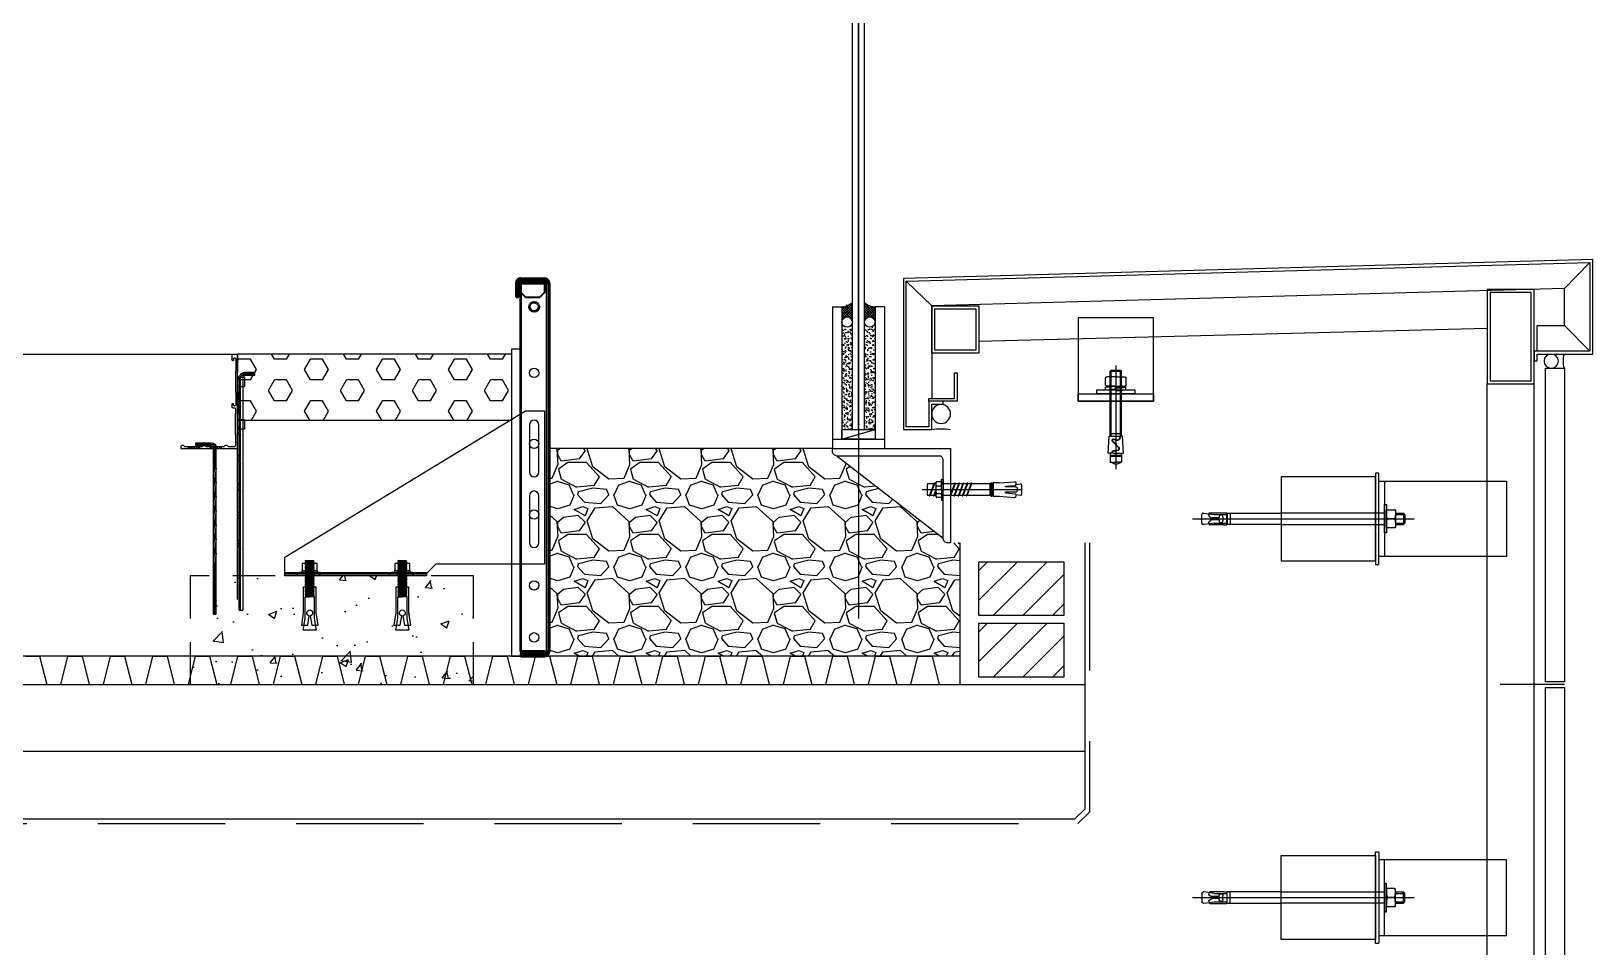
# Model space of a CAD drawing. Header units: millimetres. Extents: x 17311 to 801382, y -242618 to -104888.
# Drawn here: x 161872 to 163525, y -218436 to -217467 of the extents above; entities that cross this region are included whole.
import ezdxf

# ---------------------------------------------------------------- set-up
doc = ezdxf.new("R2010")
doc.units = ezdxf.units.MM
doc.header["$LTSCALE"] = 250
doc.linetypes.add('gcen', pattern=[57.2, 55, -1, 0.2, -1])
doc.linetypes.add('HID', pattern=[2.8, 1.8, -1])
for name, color, linetype in [('-MY-DIM', 1, 'Continuous'), ('-MY-hatch', 8, 'Continuous'), ('-MY-계획선', 3, 'Continuous'), ('0-Sheet', 7, 'Continuous'), ('A-CEN', 1, 'gcen'), ('A-DIM', 7, 'Continuous'), ('A-ELE-4', 4, 'Continuous'), ('A-ELE-7', 7, 'Continuous'), ('A-ETC-8', 8, 'Continuous'), ('A-FIN', 6, 'Continuous'), ('A-FIN-8', 8, 'Continuous'), ('A-FIN-9', 7, 'Continuous'), ('A-HAT', 252, 'Continuous'), ('A-HAT-9', 9, 'Continuous'), ('A-HAT-WIREMESH', 9, 'g_mesh'), ('A-WALL', 3, 'Continuous'), ('A-WP', 1, 'HID'), ('L-DET_ANCHOR', 8, 'Continuous'), ('S-STEEL', 3, 'Continuous'), ('S-WALL', 7, 'Continuous'), ('배수판', 251, 'Continuous'), ('조경', 7, 'Continuous')]:
    doc.layers.add(name, color=color, linetype=linetype)
for name, color, linetype, lineweight in [('A-ELE-9', 9, 'Continuous', 5), ('외형선(ISO)', 7, 'Continuous', 50), ('은선 (ISO)', 7, 'Continuous', 35)]:
    doc.layers.add(name, color=color, linetype=linetype, lineweight=lineweight)
doc.layers.add('NOPLOT', color=191, linetype='Continuous', plot=False)
doc.styles.add('Gdim', font='')
doc.styles.get('Gdim').set_extended_font_data('Dotum')
doc.linetypes.add('g_mesh', pattern='A,10,-0.8,["X",Gdim,S=0.6,R=0,X=-0.15,Y=-0.3],-0.8', length=11.6)
pattern_1 = [(37.5, (161498.356, -227865.6067), (-0.1600031, 4.8941324), [0, -3.8608, 0, -4.318, 0, -4.1275]), (7.5, (161498.356, -227865.607), (4.495233, 7.168251), [0, -2.0828, 0, -3.4798, 0, -1.3335]), (327.5, (161495.232, -227865.6067), (7.9099237, 0.0143718), [0, -1.27, 0, -4.572, 0, -5.969]), (317.5, (161495.232, -227865.607), (7.6355645, 2.2292932), [0, -0.635, 0, -2.9972, 0, -3.429])]
pattern_2 = [(135, (2383.9532, 1020.0959), (1.122532, 1.122532), [])]

# ---------------------------------------------------------------- blocks, each defined once
blk = doc.blocks.new('너트 M12')
for p, q in [((-9, 0), (9, 0)), ((-9.5, -9), (-9.5, -0.5)), ((9, -9.5), (-9, -9.5)), ((0, -8.3), (0, -1.2)), ((9.5, -0.5), (9.5, -9))]:
    blk.add_line(p, q)
for centre, start, end in [((-9, -0.5), 90, 180), ((-9, -9), 180, 270), ((9, -0.5), 0, 90), ((9, -9), 270, 0)]:
    blk.add_arc(centre, 0.5, start, end)
at = {"extrusion": (0, 0, -1)}
for centre, major_axis, ratio, start_param, end_param in [((-4.8, -0.9), (-4.75, 0.31), 0.185359, -0.024388, 3.141593), ((4.8, -0.9), (4.75, 0.31), 0.185108, 3.141593, 6.30754), ((-4.8, -8.6), (4.75, 0.31), 0.187111, 0, 3.166211), ((4.8, -8.6), (-4.75, 0.31), 0.185991, 3.117121, 6.283185)]:
    blk.add_ellipse(centre, major_axis=major_axis, ratio=ratio, start_param=start_param, end_param=end_param, dxfattribs=at)
blk = doc.blocks.new('A$C72d8c3b6')
at = {"layer": 'A-ETC-8'}
for p, q in [((94, 0), (-141, 0)), ((-131, 4.5), (-129.5, 6)), ((-121, 4.5), (-131, 4.5)), ((-131, -4.5), (-131, 4.5)), ((-121, 6), (-129.5, 6)), ((-129.5, -6), (-129.5, 6)), ((0, 6), (-109.5, 6)), ((0, 6), (54, 6)), ((54, -6), (54, 6)), ((54, 6), (57, 6)), ((57, -6), (57, 6)), ((71, 4.5), (57, 4.5)), ((57.6, 6.2), (57.6, -6.2)), ((60.6, 6.2), (57.6, 6.2)), ((60.6, 6.2), (75.6, 6.2)), ((61.6, -2), (61.6, 2)), ((65.6, 1.5), (65.6, 2)), ((66.1, 1), (72.7, 1)), ((71, 4.5), (82, 6)), ((76.1, 2.7), (74.3, 1.5)), ((76.6, 5.2), (76.6, 3.5)), ((82, 6), (82.5, 6)), ((84, 4.5), (84, -4.5)), ((-120.8, -4.5), (-131, -4.5)), ((-131, -4.5), (-129.5, -6)), ((-121, -6), (-129.5, -6)), ((-109.5, -6), (0, -6)), ((54, -6), (0, -6)), ((57, -6), (54, -6)), ((71, -4.5), (57, -4.5)), ((60.6, -6.2), (57.6, -6.2)), ((75.6, -6.2), (60.6, -6.2)), ((65.6, -2), (65.6, -1.5)), ((66.1, -1), (72.7, -1)), ((82, -6), (71, -4.5)), ((76.1, -2.7), (74.3, -1.5)), ((76.6, -3.5), (76.6, -5.2)), ((82.5, -6), (82, -6))]:
    blk.add_line(p, q, dxfattribs=at)
for points in [[(-238.5, 40), (-103.5, 40), (-103.5, -40), (-238.5, -40)], [(-103.5, -40), (-109.5, -40), (-109.5, 40), (-103.5, 40)], [(-100, 44.5), (-100, -44.5), (0, -44.5), (0, 44.5)], [(-109.5, 15), (-109.5, -15), (-111.5, -15), (-111.5, 15)]]:
    blk.add_lwpolyline(points, close=True, dxfattribs=at)
blk.add_lwpolyline([(-103.5, 47.5), (-103.5, -47.5, 0.414214), (-102.5, -48.5), (-100, -48.5), (-100, 48.5), (-102.5, 48.5, 0.414214)], format="xyb", close=True, dxfattribs=at)
for centre, radius, start, end in [((63.6, 2), 2, 90, 180), ((63.6, 2), 2, 0, 90), ((66.1, 1.5), 0.5, 180, 270), ((72.7, 4), 3, 270, 303.6901), ((75.6, 5.2), 1, 0, 90), ((75.6, 3.5), 1, 303.6901, 0), ((82.5, 4.5), 1.5, 0, 90), ((63.6, -2), 2, 180, 270), ((63.6, -2), 2, 270, 0), ((66.1, -1.5), 0.5, 90, 180), ((72.7, -4), 3, 56.3099, 90), ((75.6, -5.2), 1, 270, 0), ((75.6, -3.5), 1, 0, 56.3099), ((82.5, -4.5), 1.5, 270, 0)]:
    blk.add_arc(centre, radius, start, end, dxfattribs=at)
at = {"layer": 'A-ETC-8', "rotation": 270}
blk.add_blockref('너트 M12', (-111.5, 0), dxfattribs=at)
blk = doc.blocks.new('앙카')
at = {"layer": 'A-ETC-8'}
for p, q in [((-22, 0), (83.6, 0)), ((-7.7, 6), (-16.7, 6)), ((-16.7, 6), (-16.7, -6)), ((-9.3, 6.6), (-14.5, -6.6)), ((-8.7, 6.6), (-13.9, -6.6)), ((-8.7, 6.6), (-9.3, 6.6)), ((-7.7, 6.3), (-7.7, -6.3)), ((-6.9, 8.4), (-6.4, 8.4)), ((-6.9, 4.1), (-6.4, 4.1)), ((-6.4, 8.4), (-1.7, 8.4)), ((-6.4, 4.1), (-1.7, 4.1)), ((-1.7, 11.1), (0, 11.1)), ((-1.7, 0), (-1.7, 11.1)), ((-1.7, 7.7), (0, 6.1)), ((-1.7, 7.1), (0, 5.4)), ((-1.7, 0), (-1.7, -11.1)), ((0, 11.1), (0, 0)), ((49.4, 6), (0, 6)), ((0, -11.1), (0, 0)), ((12.5, 6.6), (7.2, -6.6)), ((13.1, 6.6), (7.9, -6.6)), ((16.8, 6.6), (11.6, -6.6)), ((17.5, 6.6), (12.2, -6.6)), ((13.1, 6.6), (12.5, 6.6)), ((21.2, 6.6), (16, -6.6)), ((21.8, 6.6), (16.6, -6.6)), ((17.5, 6.6), (16.8, 6.6)), ((25.5, 6.6), (20.3, -6.6)), ((26.2, 6.6), (21, -6.6)), ((21.8, 6.6), (21.2, 6.6)), ((29.9, 6.6), (24.7, -6.6)), ((30.5, 6.6), (25.3, -6.6)), ((26.2, 6.6), (25.5, 6.6)), ((30.5, 6.6), (29.9, 6.6)), ((49.4, 6), (49.4, -6)), ((51, 7), (51, -7)), ((51, 7), (52, 7)), ((52, 7), (52, -7)), ((53.2, 6), (52, 6)), ((53.2, 7), (53.2, -7)), ((59.5, 7), (53.2, 7)), ((59.5, 7), (75.8, 8.3)), ((66.3, 3.6), (76.6, 4.4)), ((66.3, 2.7), (66.3, 3.6)), ((76.6, 2.7), (66.3, 2.7)), ((77.5, 5.5), (82.2, 5.9)), ((83.3, -5), (83.3, 5)), ((-16.7, -6), (-7.7, -6)), ((-14.5, -6.6), (-13.9, -6.6)), ((-7.7, -0.3), (-10.2, -6.6)), ((-10.2, -6.6), (-9.5, -6.6)), ((-7.7, -2), (-9.5, -6.6)), ((-6.9, -4.3), (-6.4, -4.3)), ((-6.9, -8.4), (-6.4, -8.4)), ((-6.4, -4.3), (-1.7, -4.3)), ((-1.7, -8.4), (-6.4, -8.4)), ((-1.7, -5.2), (0, -6.9)), ((-1.7, -5.9), (0, -7.6)), ((-1.7, -11.1), (0, -11.1)), ((0, -6), (49.4, -6)), ((7.2, -6.6), (7.9, -6.6)), ((11.6, -6.6), (12.2, -6.6)), ((16, -6.6), (16.6, -6.6)), ((20.3, -6.6), (21, -6.6)), ((24.7, -6.6), (25.3, -6.6)), ((51, -7), (52, -7)), ((52, -6), (53.2, -6)), ((53.2, -7), (59.5, -7)), ((59.5, -7), (75.8, -8.3)), ((66.3, -3.6), (66.3, -2.4)), ((66.3, -2.4), (76.6, -2.4)), ((66.3, -3.6), (76.6, -4.4)), ((77.4, -5.3), (82.1, -6)), ((83.3, -6.3), (83.3, -6.3))]:
    blk.add_line(p, q, dxfattribs=at)
for centre, radius, start, end in [((-4.6, 6.3), 3.14, 136.8476, 223.1524), ((3.1, -0.1), 10.9, 156.8014, 202.5035), ((47.4, 11), 5.35, 291.432, 311.9199), ((75.6, 6.2), 2.07, 299.9804, 85.0772), ((76.6, 0.1), 2.57, 270, 90), ((82.3, 5), 1, 0, 99.4623), ((-4.9, -6.4), 2.86, 133.9949, 225), ((47.4, -11), 5.35, 48.0801, 68.568), ((75.6, -6.2), 2.07, 274.9228, 60.0196), ((82.3, -5), 1, 255.9638, 0)]:
    blk.add_arc(centre, radius, start, end, dxfattribs=at)
blk = doc.blocks.new('A$Cae507117')
at = {"layer": 'A-ETC-8'}
for points in [[(-50, 0), (-50, -50), (0, -50), (0, 0)], [(-46.8, -3.2), (-46.8, -46.8), (-3.2, -46.8), (-3.2, -3.2)]]:
    blk.add_lwpolyline(points, close=True, dxfattribs=at)
blk = doc.blocks.new('M12-STUD ANCHOR')
at = {"layer": 'A-ETC-8'}
for p, q in [((28.7, 54.2), (28.7, -55.8)), ((17.8, 33.7), (17.8, 40.7)), ((28.7, 42.2), (19.2, 42.2)), ((22.7, 48), (23.9, 49.2)), ((34.7, 48), (22.7, 48)), ((22.7, -20.8), (22.7, 48)), ((23.3, 33.7), (23.3, 40.7)), ((33.5, 49.2), (23.9, 49.2)), ((23.9, -20.8), (23.9, 49.2)), ((28.7, 42.2), (38.2, 42.2)), ((33.5, 49.2), (34.7, 48)), ((33.5, -20.8), (33.5, 49.2)), ((34.2, 33.7), (34.2, 40.7)), ((34.7, -20.8), (34.7, 48)), ((39.7, 33.7), (39.7, 40.7)), ((28.2, 30.2), (18, 31.2)), ((18, 28.2), (18, 31.2)), ((18, 31.2), (29.2, 31.2)), ((28.2, 27.2), (18, 28.2)), ((28.7, 32.2), (19.2, 32.2)), ((28.2, 27.2), (28.2, 30.2)), ((39.5, 28.2), (28.2, 28.2)), ((28.7, 32.2), (38.2, 32.2)), ((29.2, 29.2), (29.2, 32.2)), ((39.5, 31.2), (29.2, 32.2)), ((39.5, 28.2), (29.2, 29.2)), ((39.5, 28.2), (39.5, 31.2)), ((20.5, -38.8), (21.7, -20.8)), ((21.7, -20.8), (24.3, -20.8)), ((22.7, -18.4), (34.7, -18.4)), ((28.7, -20.8), (24.8, -20.8)), ((25.8, -32.3), (32, -26.1)), ((26.2, -32.6), (32.3, -26.5)), ((35.7, -20.8), (28.7, -20.8)), ((36.9, -38.8), (35.7, -20.8)), ((28.7, -38.8), (20.5, -38.8)), ((22.7, -38.8), (22.7, -48.4)), ((22.7, -41.2), (34.7, -41.2)), ((22.7, -42.4), (34.7, -42.4)), ((22.7, -48.4), (28.7, -48.4)), ((28.7, -50.8), (22.7, -48.4)), ((31.1, -35.9), (27.5, -35.9)), ((31.1, -36.4), (27.5, -36.4)), ((31.1, -38.8), (28.7, -38.8)), ((28.7, -50.8), (34.7, -48.4)), ((34.7, -48.4), (28.7, -48.4)), ((32.3, -38.8), (36.9, -38.8)), ((34.7, -38.8), (34.7, -48.4))]:
    blk.add_line(p, q, dxfattribs=at)
for centre, radius, start, end in [((19.2, 40.7), 1.47, 90, 180), ((19.2, 33.7), 1.47, 180, 270), ((21.8, 40.7), 1.47, 360, 90), ((21.8, 33.7), 1.47, 270, 360), ((24.7, 40.7), 1.47, 90, 180), ((24.7, 33.7), 1.47, 180, 270), ((32.8, 40.7), 1.47, 360, 90), ((32.8, 33.7), 1.47, 270, 360), ((35.7, 40.7), 1.47, 90, 180), ((35.7, 33.7), 1.47, 180, 270), ((38.2, 40.7), 1.47, 360, 90), ((38.2, 33.7), 1.47, 270, 360), ((27.7, -21.9), 3.6, 161.9622, 315), ((27.7, -21.9), 3.12, 159.0667, 315), ((27.5, -34), 2.4, 135, 270), ((27.5, -34), 1.92, 135, 270), ((31.1, -25.3), 1.68, 315, 135), ((31.1, -25.3), 1.2, 315, 135), ((31.1, -37.6), 1.68, 314.4153, 90), ((31.1, -37.6), 1.2, 270, 90)]:
    blk.add_arc(centre, radius, start, end, dxfattribs=at)
blk = doc.blocks.new('A$C7453124a')
at = {"layer": 'A-ETC-8'}
for points in [[(-40, 88.4), (40, 88.4), (40, 0), (-40, 0)], [(-40, 8), (-40, 0), (40, 0), (40, 8)], [(-20, 8), (20, 8), (20, 12), (-20, 12)]]:
    blk.add_lwpolyline(points, close=True, dxfattribs=at)
blk.add_blockref('M12-STUD ANCHOR', (-28.7, -16.2), dxfattribs=at)
blk = doc.blocks.new('A$C74a2a393')
at = {"layer": 'A-ETC-8', "elevation": 0}
for points in [[(-50, -100), (-50, 0), (0, 0), (0, -100)], [(-46.8, -96.8), (-46.8, -3.2), (-3.2, -3.2), (-3.2, -96.8)]]:
    blk.add_lwpolyline(points, close=True, dxfattribs=at)
blk = doc.blocks.new('A$C864016ca')
at = {"layer": '0-Sheet'}
for p, q in [((-268, 50), (-268, 42.8)), ((-268, 42.8), (-271, 42.8))]:
    blk.add_line(p, q, dxfattribs=at)
at = {"layer": 'A-ETC-8'}
for p, q in [((-300, 119.2), (-327, 146.9)), ((-300, 119.2), (370, 100.9)), ((370, 100.9), (397, 127)), ((370, 100.9), (370, 3)), ((-300, 80), (-327, 53)), ((-218, 77), (320, 63.1))]:
    blk.add_line(p, q, dxfattribs=at)
blk.add_lwpolyline([(-271, 53), (-271, 80), (-300, 80), (-300, 119.2)], dxfattribs=at)
blk.add_lwpolyline([(343, 0), (373, 0), (373, 3), (346, 3), (346, 30), (343, 30)], close=True, dxfattribs=at)
blk.add_arc((360, -93.7), 64.5, 81.0843, 98.9157, dxfattribs=at)
blk.add_ellipse((360, -13.5), major_axis=(0, 10), ratio=0.999542, dxfattribs=at)
at = {"layer": 'A-FIN-9'}
blk.add_lwpolyline([(-271, 42.8), (-271, 50), (-330, 50), (-330, 150), (400, 130), (400, -30), (370, -30), (370, -3), (358, -3), (358, 0), (373, 0), (373, -27), (397, -27), (397, 127.1), (-327, 146.9), (-327, 53), (-268, 53), (-268, 42.8)], close=True, dxfattribs=at)
at = {"layer": 'A-ETC-8'}
for name, p in [('A$C74a2a393', (-218, 118.3, 0)), ('A$Cae507117', (370, 100.9)), ('A$C7453124a', (175, 0))]:
    blk.add_blockref(name, p, dxfattribs=at)
blk = doc.blocks.new('A$C632c858f')
at = {"layer": 'A-ETC-8'}
blk.add_arc((-2.8, 0), 24, 341.8248, 18.1752, dxfattribs=at)
blk.add_ellipse((34, 0), major_axis=(7.59, 0), ratio=0.987937, dxfattribs=at)
blk = doc.blocks.new('A$C0B0E0EE8')
at = {"color": 5}
for p, q in [((0, 0), (0, -3)), ((12.5, -1.5), (0, -1.5)), ((0, -1.5), (12.2, -1.5)), ((15, -251.5), (15, -5.5)), ((16.5, -26.5), (16.5, -5.5)), ((16.5, -56.4), (16.5, -36.6)), ((16.5, -86.4), (16.5, -66.6)), ((16.5, -116.4), (16.5, -96.6)), ((16.5, -146.4), (16.5, -126.6)), ((16.5, -176.4), (16.5, -156.6)), ((16.5, -251.5), (16.5, -186.6))]:
    blk.add_line(p, q, dxfattribs=at)
for points in [[(0, 0), (11, 0)], [(0, -3), (12.5, -3)], [(12.3, -5.5), (12.3, -251.5)], [(16.4, -31.5), (15, -26.7)], [(16.4, -31.5), (15, -36.3)], [(18, -31.5), (16.5, -26.4)], [(18, -31.5), (16.5, -36.6)], [(16.4, -61.5), (15, -56.7)], [(16.4, -61.5), (15, -66.3)], [(18, -61.5), (16.5, -56.4)], [(18, -61.5), (16.5, -66.6)], [(16.4, -91.5), (15, -86.7)], [(16.4, -91.5), (15, -96.3)], [(18, -91.5), (16.5, -86.4)], [(18, -91.5), (16.5, -96.6)], [(16.4, -121.5), (15, -116.7)], [(16.4, -121.5), (15, -126.3)], [(18, -121.5), (16.5, -116.4)], [(18, -121.5), (16.5, -126.6)], [(16.4, -151.5), (15, -146.7)], [(18, -151.5), (16.5, -146.4)], [(16.4, -151.5), (15, -156.3)], [(18, -151.5), (16.5, -156.6)], [(16.4, -181.5), (15, -176.7)], [(16.4, -181.5), (15, -186.3)], [(18, -181.5), (16.5, -176.4)], [(18, -181.5), (16.5, -186.6)], [(16.5, -251.5), (12.3, -251.5)]]:
    blk.add_lwpolyline(points, dxfattribs=at)
for centre, radius, start in [((9.8, -5.5), 2.5, 0), ((11, -4), 4, 29.6232), ((12.5, -5.5), 4, 0), ((12.5, -5.5), 2.5, 0)]:
    blk.add_arc(centre, radius, start, 90, dxfattribs=at)
blk = doc.blocks.new('A$C78045004')
at = {"color": 5}
for p, q in [((-21.5, -181.5), (-21.5, -5.5)), ((-20, -26.5), (-20, -5.5)), ((-18.5, -181.5), (-18.5, -5.5)), ((-16, -1.5), (0, -1.5)), ((-20, -41.5), (-20, -36.6)), ((-20, -56.5), (-20, -51.6)), ((-20, -71.5), (-20, -66.6)), ((-20, -86.5), (-20, -81.6)), ((-20, -101.5), (-20, -96.6)), ((-20, -116.5), (-20, -111.6)), ((-20, -181.5), (-20, -126.6))]:
    blk.add_line(p, q, dxfattribs=at)
for points in [[(0, 0), (-16, 0)], [(0, -3), (0, 0)], [(0, -1.5), (-16, -1.5)], [(0, -3), (-16, -3)], [(-18.5, -36.4), (-20, -26.5), (-21.5, -26.7), (-20, -36.6)], [(-18.5, -26.5), (-20, -26.5)], [(-18.5, -51.4), (-20, -41.5), (-21.5, -41.7), (-20, -51.6)], [(-18.5, -41.5), (-20, -41.5)], [(-18.5, -66.4), (-20, -56.5), (-21.5, -56.7), (-20, -66.6)], [(-18.5, -56.5), (-20, -56.5)], [(-18.5, -71.5), (-21.5, -71.5)], [(-18.5, -81.4), (-20, -71.5), (-21.5, -71.7), (-20, -81.6)], [(-18.5, -86.5), (-21.5, -86.5)], [(-18.5, -96.4), (-20, -86.5), (-21.5, -86.7), (-20, -96.6)], [(-18.5, -101.5), (-21.5, -101.5)], [(-18.5, -111.4), (-20, -101.5), (-21.5, -101.7), (-20, -111.6)], [(-18.5, -126.4), (-20, -116.5), (-21.5, -116.7), (-20, -126.6)], [(-18.5, -116.5), (-20, -116.5)], [(-18.5, -181.5), (-21.5, -181.5)]]:
    blk.add_lwpolyline(points, dxfattribs=at)
for radius in [5.5, 4, 2.5]:
    blk.add_arc((-16, -5.5), radius, 90, 180, dxfattribs=at)
blk = doc.blocks.new('A$C5CE3246B')
h = blk.add_hatch()
h.set_pattern_fill('ANSI31', color=5, scale=0.5, style=0)
h.set_pattern_definition(pattern_2)
h.paths.add_polyline_path([(26.4, -98), (26.4, -100), (14.4, -100), (14.4, -98)])
h = blk.add_hatch()
h.set_pattern_fill('ANSI31', color=5, scale=0.5, style=0)
h.set_pattern_definition(pattern_2)
h.paths.add_polyline_path([(49.4, -98), (49.4, -100), (37.4, -100), (37.4, -98)])
at = {"color": 5}
for p, q in [((2, 0), (-2, 0)), ((-3, -1), (-3, -18.9)), ((-1.2, -5), (-1.2, -16.3)), ((-1.2, -5), (-1.2, -18.3)), ((0.2, -4), (-0.2, -4)), ((1.2, -5), (1.2, -7)), ((2, -7), (1.2, -7)), ((3, -1), (3, -6)), ((-3, -17), (-3, -18.9)), ((-2.5, -19.6), (-2.5, -39.4)), ((-0.8, -19), (-0.8, -40)), ((-3, -40.1), (-3, -63.8)), ((-3, -40.1), (-3, -43.9)), ((-3, -40.1), (-3, -42.5)), ((-3, -47), (-3, -63.8)), ((-1.2, -40.7), (-1.2, -54)), ((-2.5, -64.5), (-2.5, -84.2)), ((-1, -58), (-1, -63.1)), ((-0.5, -63.8), (-0.5, -84.8)), ((0.2, -55), (-0.2, -55)), ((2, -57), (0, -57)), ((2, -52.5), (1.2, -52.5)), ((1.2, -54), (1.2, -52.5)), ((3, -53.5), (3, -56)), ((-1, -85.5), (-1, -97)), ((7, -98), (0, -98)), ((7, -98), (8, -97)), ((8, -97), (10, -97)), ((10, -97), (11, -98)), ((30, -98), (11, -98)), ((14.4, -98), (14.4, -100)), ((26.4, -98), (26.4, -100)), ((30, -98), (31, -97)), ((31, -97), (33, -97)), ((33, -97), (34, -98)), ((53, -98), (34, -98)), ((37.4, -98), (37.4, -100)), ((49.4, -98), (49.4, -100)), ((53, -98), (54, -97)), ((54, -97), (54, -97)), ((54, -97), (56, -97)), ((56, -97), (57, -98)), ((57, -98), (57, -100)), ((57, -100), (-3, -100))]:
    blk.add_line(p, q, dxfattribs=at)
at = {"color": 5, "lineweight": -3}
for p, q in [((-10.5, -24.5), (-10.5, -34.5)), ((-8.5, -24.5), (-8.5, -34.5)), ((-3, -63.8), (-3, -40.1)), ((-10.5, -69.3), (-10.5, -79.3)), ((-8.5, -69.3), (-8.5, -79.3)), ((-3, -100), (-3, -98))]:
    blk.add_line(p, q, dxfattribs=at)
for points in [[(-2.5, -24.5), (-10.5, -24.5)], [(-2.5, -34.5), (-10.5, -34.5)], [(-3, -63.8), (-3, -40.1)], [(-3, -63.8), (-3, -40.1)], [(-2.5, -69.3), (-10.5, -69.3)], [(-2.5, -79.3), (-10.5, -79.3)], [(-3, -98), (-3, -84.9)]]:
    blk.add_lwpolyline(points, dxfattribs=at)
at = {"color": 5}
for centre, start, end in [((-2, -1), 90, 180), ((2, -1), 0, 90), ((-0.2, -5), 90, 180), ((0.2, -5), 0, 90), ((2, -6), 270, 0), ((-0.2, -54), 180, 270), ((0, -58), 90, 180), ((0.2, -54), 270, 0), ((2, -53.5), 0, 90), ((2, -56), 270, 0), ((0, -97), 180, 270)]:
    blk.add_arc(centre, 1, start, end, dxfattribs=at)
at = {"color": 5, "lineweight": 0}
for centre, start, end in [((-3.2, -19.6), 0, 70.5288), ((-1.5, -19), 0, 70.5288), ((-3.2, -39.4), 289.4712, 0), ((-1.5, -40), 289.4712, 0), ((-3.2, -64.5), 0, 70.5288), ((-1.2, -63.8), 0, 70.5288), ((-3.2, -84.2), 289.4712, 0), ((-1.2, -84.8), 289.4712, 0)]:
    blk.add_arc(centre, 0.75, start, end, dxfattribs=at)
blk = doc.blocks.new('A$Cb40ea69d')
at = {"layer": '-MY-hatch', "color": 252}
blk.add_line((-2.5, -230.2), (-2.5, -260), dxfattribs=at)
at = {"layer": '-MY-계획선', "color": 252}
blk.add_line((-3, -240), (-3, 0), dxfattribs=at)
at = {"color": 3}
blk.add_blockref('A$C5CE3246B', (0, 0), dxfattribs=at)
at = {"color": 8}
for name, p in [('A$C0B0E0EE8', (-21.1, -19.6)), ('A$C78045004', (41, -94))]:
    blk.add_blockref(name, p, dxfattribs=at)
blk = doc.blocks.new('플랜터H400')
at = {"color": 5}
for centre in [(3178.2, -5372), (3178.2, -5447), (3178.2, -5522), (3178.2, -5597), (3178.2, -5652)]:
    blk.add_circle(centre, 5, dxfattribs=at)
at = {"layer": '외형선(ISO)', "color": 5}
for p, q in [((3164.2, -5272), (3189.2, -5272)), ((3161.7, -5277), (3159.2, -5277)), ((3159.2, -5277), (3159.2, -5292)), ((3161.7, -5277), (3161.7, -5292)), ((3189.2, -5274.5), (3164.2, -5274.5)), ((3164.2, -5274.5), (3164.2, -5277)), ((3164.2, -5277), (3189.2, -5277)), ((3164.2, -5667), (3164.2, -5277)), ((3189.2, -5274.5), (3189.2, -5277)), ((3194.2, -5277), (3189.2, -5277)), ((3194.2, -5277), (3194.2, -5667)), ((3161.7, -5292), (3159.2, -5292)), ((3189.2, -5667), (3164.2, -5667)), ((3189.2, -5669.5), (3164.2, -5669.5)), ((3164.2, -5669.5), (3164.2, -5672)), ((3189.2, -5667), (3194.2, -5667)), ((3189.2, -5672), (3189.2, -5669.5)), ((3164.2, -5672), (3189.2, -5672))]:
    blk.add_line(p, q, dxfattribs=at)
blk.add_circle((3178.2, -5302), 5, dxfattribs=at)
for centre, radius, start, end in [((3164.2, -5277), 5, 90, 180), ((3189.2, -5277), 5, 0, 90), ((3164.2, -5277), 2.5, 90, 180), ((3189.2, -5277), 2.5, 0, 90), ((3189.2, -5667), 2.5, 270, 0), ((3189.2, -5667), 5, 270, 0)]:
    blk.add_arc(centre, radius, start, end, dxfattribs=at)
at = {"layer": '은선 (ISO)', "color": 5}
for p, q in [((3164.2, -5274.5), (3164.2, -5272)), ((3189.2, -5272), (3189.2, -5274.5)), ((3169.2, -5292), (3164.2, -5287)), ((3189.2, -5287), (3184.2, -5292)), ((3189.2, -5277), (3189.2, -5287)), ((3191.7, -5667), (3191.7, -5277)), ((3169.2, -5292), (3184.2, -5292))]:
    blk.add_line(p, q, dxfattribs=at)
blk = doc.blocks.new('M10 셋트앵커')
at = {"layer": 'L-DET_ANCHOR', "color": 0, "linetype": 'Continuous'}
for p, q in [((-25.1, 4.8), (-24.3, -4.8)), ((-25.1, 4.8), (-24.3, -4.8)), ((-24.3, 3.5), (-23.6, -3.5)), ((-24.3, 3.5), (-23.6, -3.5)), ((-23.6, 4.8), (-22.8, -4.8)), ((-23.6, 4.8), (-22.8, -4.8)), ((-22.8, 3.5), (-22.1, -3.5)), ((-22.8, 3.5), (-22.1, -3.5)), ((-22.1, 4.8), (-21.3, -4.8)), ((-22.1, 4.8), (-21.3, -4.8)), ((-21.3, 3.5), (-20.6, -3.5)), ((-21.3, 3.5), (-20.6, -3.5)), ((-20.6, 4.8), (-19.8, -4.8)), ((-20.6, 4.8), (-19.8, -4.8)), ((-19.8, 3.5), (-19, -3.5)), ((-19.8, 3.5), (-19, -3.5)), ((-19, 4.8), (-18.3, -4.8)), ((-19, 4.8), (-18.3, -4.8)), ((-18.3, 3.5), (-17.5, -3.5)), ((-18.3, 3.5), (-17.5, -3.5)), ((-17.5, 4.8), (-16.8, -4.8)), ((-17.5, 4.8), (-16.8, -4.8)), ((-16.8, 3.5), (-16, -3.5)), ((-16.8, 3.5), (-16, -3.5)), ((-16, 4.8), (-15.3, -4.8)), ((-16, 4.8), (-15.3, -4.8)), ((-15.3, 3.5), (-14.5, -3.5)), ((-15.3, 3.5), (-14.5, -3.5)), ((-14.5, 4.8), (-13.8, -4.8)), ((-14.5, 4.8), (-13.8, -4.8)), ((-13.8, 3.5), (-13, -3.5)), ((-13.8, 3.5), (-13, -3.5)), ((-13, 4.8), (-12.3, -4.8)), ((-13, 4.8), (-12.3, -4.8)), ((-12.3, 3.5), (-11.5, -3.5)), ((-12.3, 3.5), (-11.5, -3.5)), ((-11.5, 4.8), (-10.8, -4.8)), ((-11.5, 4.8), (-10.8, -4.8)), ((-10.8, 3.5), (-10, -3.5)), ((-10.8, 3.5), (-10, -3.5)), ((-10, 4.8), (-9.3, -4.8)), ((-10, 4.8), (-9.3, -4.8)), ((-9.3, 3.5), (-8.5, -3.5)), ((-9.3, 3.5), (-8.5, -3.5)), ((-8.5, 4.8), (-7.8, -4.8)), ((-8.5, 4.8), (-7.8, -4.8)), ((-7.8, 3.5), (-7, -3.5)), ((-7.8, 3.5), (-7, -3.5)), ((-7, 4.8), (-6.3, -4.8)), ((-7, 4.8), (-6.3, -4.8)), ((-6.3, 3.5), (-5.5, -3.5)), ((-6.3, 3.5), (-5.5, -3.5)), ((-5.5, 4.8), (-4.8, -4.8)), ((-5.5, 4.8), (-4.8, -4.8)), ((-4.8, 3.5), (-4, -3.5)), ((-4.8, 3.5), (-4, -3.5)), ((-4, 4.8), (-3.3, -4.8)), ((-4, 4.8), (-3.3, -4.8)), ((-3.3, 3.5), (-2.5, -3.5)), ((-3.3, 3.5), (-2.5, -3.5)), ((-2.5, 4.8), (-1.8, -4.8)), ((-2.5, 4.8), (-1.8, -4.8)), ((-1.8, 3.5), (-1, -3.5)), ((-1.8, 3.5), (-1, -3.5)), ((-1, 4.8), (-0.3, -4.8)), ((-1, 4.8), (-0.3, -4.8)), ((-0.3, 3.5), (0.5, -3.5)), ((-0.3, 3.5), (0.5, -3.5)), ((0.5, 4.8), (1.3, -4.8)), ((0.5, 4.8), (1.3, -4.8)), ((1.3, 3.5), (2, -3.5)), ((1.3, 3.5), (2, -3.5)), ((2, 4.8), (2.8, -4.8)), ((2, 4.8), (2.8, -4.8)), ((2.8, 3.5), (3.5, -3.5)), ((2.8, 3.5), (3.5, -3.5)), ((3.5, 4.8), (4.3, -4.8)), ((3.5, 4.8), (4.3, -4.8)), ((4.3, 3.5), (5, -3.5)), ((4.3, 3.5), (5, -3.5)), ((5, 4.8), (5.8, -4.8)), ((5, 4.8), (5.8, -4.8)), ((5.8, 3.5), (6.5, -3.5)), ((5.8, 3.5), (6.5, -3.5)), ((6.5, 4.8), (7.3, -4.8)), ((6.5, 4.8), (7.3, -4.8)), ((7.3, 3.5), (8, -3.5)), ((7.3, 3.5), (8, -3.5)), ((8, 4.8), (8.8, -4.8)), ((8, 4.8), (8.8, -4.8)), ((8.8, 3.5), (9.5, -3.5)), ((8.8, 3.5), (9.5, -3.5)), ((9.5, 4.8), (10.3, -4.8)), ((9.5, 4.8), (10.3, -4.8)), ((10.3, 3.5), (11, -3.5)), ((10.3, 3.5), (11, -3.5)), ((10.3, 3.5), (11, -3.5)), ((11, 4.8), (11.8, -4.8)), ((11, 4.8), (11.8, -4.8)), ((11.8, 3.5), (12.5, -3.5)), ((11.8, 3.5), (12.5, -3.5)), ((12.5, 4.8), (13.3, -4.8)), ((12.5, 4.8), (13.3, -4.8)), ((13.3, 3.5), (14, -3.5)), ((13.3, 3.5), (14, -3.5)), ((14, 4.8), (14, -3.5))]:
    blk.add_line(p, q, dxfattribs=at)
for points in [[(-24.3, -4.8), (-47.6, -4.8), (-59.7, -6.8), (-59.7, 6.8), (-47.6, 4.8), (-25.1, 4.8)], [(-25.1, 4.8), (-24.3, 3.5), (-23.6, 4.8), (-22.8, 3.5), (-22.1, 4.8), (-21.3, 3.5), (-20.6, 4.8), (-19.8, 3.5), (-19, 4.8), (-18.3, 3.5), (-17.5, 4.8), (-16.8, 3.5), (-16, 4.8), (-15.3, 3.5), (-14.5, 4.8), (-13.8, 3.5), (-13, 4.8), (-12.3, 3.5), (-11.5, 4.8), (-10.8, 3.5), (-10, 4.8), (-9.3, 3.5), (-8.5, 4.8), (-7.8, 3.5), (-7, 4.8), (-6.3, 3.5), (-5.5, 4.8), (-4.8, 3.5), (-4, 4.8), (-3.3, 3.5), (-2.5, 4.8), (-1.8, 3.5), (-1, 4.8), (-0.3, 3.5), (0.5, 4.8), (1.3, 3.5), (2, 4.8), (2.8, 3.5), (3.5, 4.8), (4.3, 3.5), (5, 4.8), (5.8, 3.5), (6.5, 4.8)], [(6.5, 4.8), (7.3, 3.5), (8, 4.8), (8.8, 3.5), (9.5, 4.8), (10.3, 3.5), (11, 4.8), (11.8, 3.5), (12.5, 4.8), (13.3, 3.5), (14, 4.8)], [(6.5, -3.5), (5.8, -4.8), (5, -3.5), (4.3, -4.8), (3.5, -3.5), (2.8, -4.8), (2, -3.5), (1.3, -4.8), (0.5, -3.5), (-0.3, -4.8), (-1, -3.5), (-1.8, -4.8), (-2.5, -3.5), (-3.3, -4.8), (-4, -3.5), (-4.8, -4.8), (-5.5, -3.5), (-6.3, -4.8), (-7, -3.5), (-7.8, -4.8), (-8.5, -3.5), (-9.3, -4.8), (-10, -3.5), (-10.8, -4.8), (-11.5, -3.5), (-12.3, -4.8), (-13, -3.5), (-13.8, -4.8), (-14.5, -3.5), (-15.3, -4.8), (-16, -3.5), (-16.8, -4.8), (-17.5, -3.5), (-18.3, -4.8), (-19, -3.5), (-19.8, -4.8), (-20.6, -3.5), (-21.3, -4.8), (-22.1, -3.5), (-22.8, -4.8), (-23.6, -3.5), (-24.3, -4.8)], [(14, -3.5), (13.3, -4.8), (12.5, -3.5), (11.8, -4.8), (11, -3.5), (10.3, -4.8), (9.5, -3.5), (8.8, -4.8), (8, -3.5), (7.3, -4.8), (6.5, -3.5)]]:
    blk.add_lwpolyline(points, dxfattribs=at)
blk.add_lwpolyline([(-54.6, -2.2), (-54.6, -8.9), (-41.6, -6.8), (-14.5, -6.8), (-14.5, 6.8), (-41.6, 6.8), (-54.6, 8.9), (-54.6, 2.2), (-44.6, 0.5, -12.157724), (-44.6, -0.5)], format="xyb", close=True, dxfattribs=at)
for points in [[(1.2, 11), (0, 11), (0, -11), (1.2, -11)], [(3.2, 8), (3.2, -8), (1.2, -8), (1.2, 8)], [(10.7, 8), (3.2, 8), (3.2, -8), (10.7, -8)]]:
    blk.add_lwpolyline(points, close=True, dxfattribs=at)
blk = doc.blocks.new('A$C2b0381d7')
h = blk.add_hatch()
h.set_pattern_fill('AR-CONC', color=251, scale=0.5)
h.paths.add_polyline_path([(-380, -315), (-380, -430), (-80, -430), (-80, -315)])
at = {"color": 5}
for p, q in [((-280, -295), (-25, -140)), ((-25, -140), (-5, -140)), ((-280, -315), (-280, -295)), ((-130, -312.5), (-130, -315)), ((-130, -315), (-280, -315))]:
    blk.add_line(p, q, dxfattribs=at)
for points in [[(-5, -140), (-5, -302.5), (-33.6, -302.5)], [(-120, -302.5), (-130, -312.5)], [(-33.6, -302.5), (-120, -302.5)]]:
    blk.add_lwpolyline(points, dxfattribs=at)
for points in [[(-11, -155, 1), (-21, -155), (-21, -205, 1), (-11, -205)], [(-11, -230, 1), (-21, -230), (-21, -280, 1), (-11, -280)]]:
    blk.add_lwpolyline(points, format="xyb", close=True, dxfattribs=at)
at = {"color": 8, "linetype": 'HID', "ltscale": 0.1}
blk.add_lwpolyline([(-380, -315), (-380, -430), (-80, -430), (-80, -315)], close=True, dxfattribs=at)
at = {"color": 4}
for centre in [(-16, -175), (-16, -250)]:
    blk.add_circle(centre, 5, dxfattribs=at)
at = {"layer": '외형선(ISO)', "color": 5}
blk.add_line((-130, -312.5), (-280, -312.5), dxfattribs=at)
at = {"layer": '은선 (ISO)', "color": 5}
for p, q in [((-267.5, -312.5), (-267.5, -315)), ((-242.5, -315), (-242.5, -312.5)), ((-169.5, -312.5), (-169.5, -315)), ((-144.5, -315), (-144.5, -312.5))]:
    blk.add_line(p, q, dxfattribs=at)
at = {"color": 3}
blk.add_blockref('플랜터H400', (-3194.2, 5272), dxfattribs=at)
at = {"layer": 'L-DET_ANCHOR', "color": 5, "linetype": 'Continuous', "rotation": 90}
for p in [(-253.5, -312.5), (-155.5, -312.5)]:
    blk.add_blockref('M10 셋트앵커', p, dxfattribs=at)
blk = doc.blocks.new('A$Cbbc56248')
at = {"layer": '-MY-hatch'}
h = blk.add_hatch(dxfattribs=at)
h.set_pattern_fill('HEX', color=251, scale=4, style=0)
h.set_pattern_definition([(0, (-467666.17, -680037.834), (0, 21.99704526), [12.7, -25.4]), (120, (-467666.17, -680037.834), (-19.05, -10.99852263), [12.7, -25.4]), (60, (-467653.47, -680037.834), (-19.05, 10.99852263), [12.7, -25.4])])
h.paths.add_polyline_path([(815, 700), (1105, 700), (1105, 630), (815, 630)])
at = {"layer": 'S-WALL'}
h = blk.add_hatch(dxfattribs=at)
h.set_pattern_fill('GRAVEL', color=251, scale=3)
h.set_pattern_definition([(228.012788, (-39083.345, -41402.7306), (-609.60000005, -685.79999996), [10.25164, -1014.91451]), (184.969741, (-39090.203, -41410.3506), (914.39999964, 76.20000434), [17.59214, -1741.62147]), (132.510447, (-39107.729, -41411.8746), (762.00000032, -838.1999997), [12.40445, -1228.04168]), (267.273689, (-39137.447, -41430.9246), (76.20000016, 1524), [16.02014, -1585.99312]), (292.833654, (-39138.209, -41446.9266), (-381.00000003, 914.39999999), [15.70901, -1555.19423]), (357.273689, (-39132.113, -41461.4046), (-1524, 76.20000016), [16.02014, -1585.99312]), (37.6942405, (-39116.111, -41462.1666), (-990.59999996, -762.00000006), [21.18581, -2097.39346]), (72.2553284, (-39099.347, -41449.2126), (533.40000014, 1676.39999995), [20.00159, -1980.1577]), (121.4295656, (-39093.251, -41430.1626), (-609.60000009, 990.59999995), [16.07439, -1591.36637]), (175.236358, (-39101.633, -41416.4466), (838.2, -76.2000001), [18.3514, -899.21811]), (222.397438, (-39119.921, -41414.9226), (-914.39999997, -838.20000003), [23.73234, -2349.50318]), (138.814075, (-39062.009, -41431.6866), (-533.4, 457.2), [8.10014, -801.91697]), (171.4692344, (-39068.105, -41426.3526), (990.60000003, -152.39999983), [15.41046, -1525.63917]), (225, (-39083.345, -41424.067), (-1e-14, -76.2), [10.77628, -96.98679]), (203.19859, (-39088.679, -41414.923), (381, 152.4), [5.80324, -574.51867]), (291.80141, (-39094.013, -41417.209), (-76.2, 228.6), [8.20697, -402.14259]), (30.963757, (-39090.965, -41424.829), (228.6, 152.4), [13.32959, -430.98894]), (161.56505, (-39079.535, -41417.97), (152.4, -76.2), [9.63861, -231.32694]), (16.38954, (-39138.209, -41417.2086), (762, 228.6), [13.50264, -1336.7648]), (70.346176, (-39125.255, -41413.3986), (-304.80000003, -838.2), [11.32797, -1121.46647]), (293.19859, (-39079.535, -41402.731), (-152.4, 381), [11.6064, -568.71551]), (343.61046, (-39074.963, -41413.3986), (-762.00000002, 228.59999995), [13.50264, -1336.7648]), (339.443955, (-39138.209, -41464.453), (-381, 152.4), [13.02106, -638.03203]), (294.775141, (-39126.017, -41469.0246), (-381.00000045, 838.1999998), [10.91016, -1080.1078]), (66.80141, (-39078.773, -41478.931), (152.4, 381), [11.6064, -568.71551]), (17.354025, (-39074.201, -41468.2626), (-990.59999998, -304.80000006), [12.77348, -1264.57128]), (69.443955, (-39116.111, -41478.931), (-152.4, -381), [6.51053, -644.54256]), (101.309932, (-39083.345, -41478.93), (-76.2, 304.8), [3.88544, -384.65985]), (165.963757, (-39084.107, -41475.12), (228.6, -76.2), [15.70901, -298.47164]), (186.009006, (-39099.347, -41471.3106), (762, 76.20000004), [14.55801, -1441.24095]), (303.690068, (-39090.965, -41431.687), (-76.2, 152.4), [10.98972, -263.75329]), (353.1572266, (-39084.869, -41440.8306), (1295.40000001, -152.39999993), [19.1867, -1899.48027]), (60.945396, (-39065.819, -41443.1166), (-304.8, -533.4), [7.84525, -776.68177]), (90, (-39062.01, -41436.26), (-76.2, 76.2), [4.572, -71.628]), (120.256437, (-39100.871, -41469.0246), (304.79999996, -533.4), [10.58601, -1048.01822]), (48.012787, (-39106.205, -41459.8806), (609.60000005, 685.79999996), [20.50329, -1004.66287]), (0, (-39092.49, -41444.64), (76.2, 76.2), [19.812, -56.388]), (325.3048465, (-39072.677, -41444.6406), (762.0000003, -533.3999996), [12.04829, -1192.7795]), (254.054604, (-39062.771, -41451.499), (-76.2, -304.8), [11.09487, -543.6495]), (207.6459754, (-39065.819, -41462.1666), (-1447.80000005, -761.9999999), [18.06435, -1788.37393]), (175.426079, (-39081.821, -41470.5486), (-990.6, 76.2), [19.11088, -1891.97539])])
h.paths.add_polyline_path([(775, 380), (775, 600), (475, 600), (470, 592), (358, 505), (350, 500), (340, 500), (340, 380)])
at = {"layer": '-MY-계획선', "color": 251}
blk.add_lwpolyline([(805, 705), (815, 705), (815, 380), (805, 380)], close=True, dxfattribs=at)
at = {"layer": '-MY-계획선'}
for points in [[(815, 700), (1105, 700)], [(1105, 630), (815, 630)]]:
    blk.add_lwpolyline(points, dxfattribs=at)
at = {"layer": 'A-DIM', "color": 251}
blk.add_lwpolyline([(475, 600), (775, 600)], dxfattribs=at)
blk.add_lwpolyline([(475, 600), (775, 600)], dxfattribs=at)
at = {"layer": '-MY-DIM', "xscale": -1}
blk.add_blockref('A$C2b0381d7', (775, 780), dxfattribs=at)
at = {"layer": '-MY-DIM'}
blk.add_blockref('A$Cb40ea69d', (1108, 700), dxfattribs=at)
blk = doc.blocks.new('A$C229340cb')
at = {"layer": 'A-FIN'}
blk.add_lwpolyline([(-67.9, 3), (-47.9, 3), (-47.9, 297), (-67.9, 297)], close=True, dxfattribs=at)
at = {"layer": 'NOPLOT'}
for p, q in [((-67.9, 300), (0, 300)), ((-67.9, 0), (0, 0))]:
    blk.add_line(p, q, dxfattribs=at)

msp = doc.modelspace()

# ---------------------------------------------------------------- hatches: boundary and pattern name
at = {"layer": 'A-HAT', "lineweight": -3}
h = msp.add_hatch(dxfattribs=at)
h.set_pattern_fill('ANSI31', color=256, scale=7, style=0)
h.set_pattern_definition([(45, (82291.474, -215706.789), (-15.715448, 15.715448), [])])
h.paths.add_polyline_path([(162875.3, -218028.4), (162965.3, -218028.4), (162965.3, -218085.4), (162875.3, -218085.4)])
h = msp.add_hatch(dxfattribs=at)
h.set_pattern_fill('ANSI31', color=256, scale=7, style=0)
h.set_pattern_definition([(45, (82291.474, -215771.789), (-15.715448, 15.715448), [])])
h.paths.add_polyline_path([(162875.3, -218093.4), (162965.3, -218093.4), (162965.3, -218150.4), (162875.3, -218150.4)])
at = {"layer": 'A-HAT-9'}
h = msp.add_hatch(dxfattribs=at)
h.set_pattern_fill('ANSI37', color=256, scale=15, angle=90, style=0)
h.set_pattern_definition([(135, (126059.24, -259987.3424), (-1.325825215, -1.325825215), []), (225, (126059.24, -259987.3424), (1.325825215, -1.325825215), [])])
edge = h.paths.add_edge_path()
edge.add_line((162741.3, -217774.6), (162741.3, -217753.8))
edge.add_arc((162730.2, -217742.7), 15.7, 269.9782, 314.816, ccw=False)
edge.add_line((162730.2, -217758.4), (162730.2, -217774.6))
edge.add_arc((162735.8, -217774.6), 5.55, -0.0002, 180.0002, ccw=False)
h = msp.add_hatch(dxfattribs=at)
h.set_pattern_fill('ANSI37', color=256, scale=15, angle=90, style=0)
h.set_pattern_definition([(135, (156485.2919, -221915.0029), (-1.3258252, -1.3258252), []), (225, (156485.2919, -221915.0029), (1.3258252, -1.3258252), [])])
edge = h.paths.add_edge_path()
edge.add_line((162754.1, -217774.6), (162754.1, -217753.8))
edge.add_arc((162765.2, -217742.7), 15.7, 225.184, 270.0218)
edge.add_line((162765.2, -217758.4), (162765.2, -217774.6))
edge.add_arc((162759.7, -217774.6), 5.55, 359.9998, 540.0002)
h = msp.add_hatch(dxfattribs=at)
h.set_pattern_fill('AR-SAND', color=256, scale=0.1, style=0)
h.set_pattern_definition(pattern_1)
h.paths.add_polyline_path([(162730.2, -217780.1), (162741.3, -217780.1), (162741.4, -217888.4), (162730.3, -217888.4)])
h = msp.add_hatch(dxfattribs=at)
h.set_pattern_fill('AR-SAND', color=256, scale=0.1, style=0)
h.set_pattern_definition(pattern_1)
h.paths.add_polyline_path([(162754.1, -217780.1), (162765.2, -217780.1), (162765.3, -217888.4), (162754.2, -217888.4)])

# ---------------------------------------------------------------- linework, layer by layer
at = {"layer": 'A-CEN'}
msp.add_line((162747.8, -216358.4, 0), (162747.8, -218088.4), dxfattribs=at)
at = {"layer": 'A-ELE-4'}
msp.add_line((154895.3, -217808.4), (162090.3, -217808.4), dxfattribs=at)
at = {"layer": 'A-ELE-7', "color": 1}
msp.add_line((162730.3, -217898.4), (162765.3, -217888.4), dxfattribs=at)
at = {"layer": 'A-ELE-7', "elevation": 0}
msp.add_lwpolyline([(162765.3, -217888.4), (162765.3, -217898.4), (162730.3, -217898.4), (162730.3, -217888.4)], close=True, dxfattribs=at)
at = {"layer": 'A-ELE-9', "color": 9}
for p, q in [((162747.4, -217888.4), (162747.4, -216508.4, 0)), ((162748.1, -217888.4), (162748.1, -216508.4, 0))]:
    msp.add_line(p, q, dxfattribs=at)
at = {"layer": 'A-ETC-8'}
for p, q in [((163413.3, -219028.4), (163413.3, -217839.6)), ((163463.3, -219028.4), (163463.3, -217839.6))]:
    msp.add_line(p, q, dxfattribs=at)
at = {"layer": 'A-FIN'}
for p, q in [((162741.4, -217888.4), (162741.4, -216511.4, 0)), ((162754.1, -217888.4), (162754.1, -216511.4, 0)), ((162855.3, -218158.4), (162855.3, -218008.4)), ((158687.3, -218158.4), (162987.3, -218158.4, 0))]:
    msp.add_line(p, q, dxfattribs=at)
at = {"layer": 'A-FIN', "elevation": 0}
msp.add_lwpolyline([(163495.3, -218155.4), (163475.3, -218155.4), (163475.3, -217823.4), (163495.3, -217823.4)], close=True, dxfattribs=at)
at = {"layer": 'A-FIN-8'}
for p, q in [((162987.3, -218008.4, 0), (162987.3, -218290.2)), ((162977, -218300.4), (162987.3, -218290.2)), ((158787.3, -218300.4, 0), (162977, -218300.4, 0))]:
    msp.add_line(p, q, dxfattribs=at)
at = {"layer": 'A-HAT-9'}
for centre in [(162735.8, -217774.6), (162759.7, -217774.6)]:
    msp.add_circle(centre, 5.55, dxfattribs=at)
for centre, radius, start, end in [((162730.3, -217742.8), 15.6, 269.9132, 314.9514), ((162765.2, -217742.7), 15.7, 225.1846, 270.231)]:
    msp.add_arc(centre, radius, start, end, dxfattribs=at)
at = {"layer": 'A-HAT-WIREMESH', "ltscale": 0.6}
msp.add_line((162987.3, -218229.4, 0), (158687.3, -218229.4), dxfattribs=at)
at = {"layer": 'A-WALL', "elevation": 0}
for points in [[(162965.3, -218028.4), (162965.3, -218085.4), (162875.3, -218085.4), (162875.3, -218028.4)], [(162965.3, -218093.4), (162965.3, -218150.4), (162875.3, -218150.4), (162875.3, -218093.4)]]:
    msp.add_lwpolyline(points, close=True, dxfattribs=at)
at = {"layer": 'A-WP', "ltscale": 0.3}
for p, q in [((162992.3, -218008.4), (162992.3, -218293.3)), ((158792.3, -218305.4, 0), (162980.1, -218305.4, 0)), ((162980.1, -218305.4), (162992.3, -218293.3))]:
    msp.add_line(p, q, dxfattribs=at)
at = {"layer": 'NOPLOT'}
msp.add_line((163495.3, -218158.4, 0), (163427.3, -218158.4, 0), dxfattribs=at)
at = {"layer": 'S-STEEL'}
for p, q in [((162720.3, -217758.4), (162720.3, -217908.4)), ((162720.3, -217758.4), (162730.3, -217758.4)), ((162730.3, -217758.4), (162730.3, -217898.4)), ((162765.3, -217758.4), (162765.3, -217898.4)), ((162775.3, -217758.4), (162765.3, -217758.4)), ((162775.3, -217758.4), (162775.3, -217908.4)), ((162720.3, -217898.4), (162775.3, -217898.4)), ((162725.3, -217916.4), (162837.3, -218003.4))]:
    msp.add_line(p, q, dxfattribs=at)
at = {"layer": 'S-STEEL', "elevation": 0}
msp.add_lwpolyline([(162842.3, -218008.4, -0.414214), (162837.3, -218003.4), (162837.3, -217920.4, 0.414214), (162833.3, -217916.4), (162725.3, -217916.4, -0.414214), (162720.3, -217911.4), (162720.3, -217908.4), (162845.3, -217908.4), (162845.3, -218008.4)], format="xyb", close=True, dxfattribs=at)
at = {"layer": '배수판'}
msp.add_line((162855.3, -218128.4), (158687.3, -218128.4, 0), dxfattribs=at)
at = {"layer": '배수판', "elevation": 0}
msp.add_lwpolyline([(161865.8, -218128.4, -0.0016), (161880.8, -218128.4), (161888.3, -218158.4, 0.000796), (161895.8, -218158.4, 0.000796), (161903.3, -218158.4), (161910.8, -218128.4, -0.0016), (161925.8, -218128.4), (161933.3, -218158.4, 0.000796), (161940.8, -218158.4, 0.000796), (161948.3, -218158.4), (161955.8, -218128.4, -0.0016), (161970.8, -218128.4), (161978.3, -218158.4, 0.000796), (161985.8, -218158.4, 0.000796), (161993.3, -218158.4), (162000.8, -218128.4, -0.0016), (162015.8, -218128.4), (162023.3, -218158.4, 0.000796), (162030.8, -218158.4, 0.000796), (162038.3, -218158.4), (162045.8, -218128.4, -0.0016), (162060.8, -218128.4), (162068.3, -218158.4, 0.000796), (162075.8, -218158.4, 0.000796), (162083.3, -218158.4), (162090.8, -218128.4, -0.0016), (162105.8, -218128.4), (162113.3, -218158.4, 0.000796), (162120.8, -218158.4, 0.000796), (162128.3, -218158.4), (162135.8, -218128.4, -0.0016), (162150.8, -218128.4), (162158.3, -218158.4, 0.000796), (162165.8, -218158.4, 0.000796), (162173.3, -218158.4), (162180.8, -218128.4, -0.0016), (162195.8, -218128.4), (162203.3, -218158.4, 0.000796), (162210.8, -218158.4, 0.000796), (162218.3, -218158.4), (162225.8, -218128.4, -0.0016), (162240.8, -218128.4), (162248.3, -218158.4, 0.000796), (162255.8, -218158.4, 0.000796), (162263.3, -218158.4), (162270.8, -218128.4, -0.0016), (162285.8, -218128.4), (162293.3, -218158.4, 0.000796), (162300.8, -218158.4, 0.000796), (162308.3, -218158.4), (162315.8, -218128.4, -0.0016), (162330.8, -218128.4), (162338.3, -218158.4, 0.000796), (162345.8, -218158.4, 0.000796), (162353.3, -218158.4), (162360.8, -218128.4, -0.0016), (162375.8, -218128.4), (162383.3, -218158.4, 0.000796), (162390.8, -218158.4, 0.000796), (162398.3, -218158.4), (162405.8, -218128.4, -0.0016), (162420.8, -218128.4), (162428.3, -218158.4, 0.000796), (162435.8, -218158.4, 0.000796), (162443.3, -218158.4), (162450.8, -218128.4, -0.0016), (162465.8, -218128.4), (162473.3, -218158.4, 0.000796), (162480.8, -218158.4, 0.000796), (162488.3, -218158.4), (162495.8, -218128.4, -0.0016), (162510.8, -218128.4), (162518.3, -218158.4, 0.000796), (162525.8, -218158.4, 0.000796), (162533.3, -218158.4), (162540.8, -218128.4, -0.0016), (162555.8, -218128.4), (162563.3, -218158.4, 0.000796), (162570.8, -218158.4, 0.000796), (162578.3, -218158.4), (162585.8, -218128.4, -0.0016), (162600.8, -218128.4), (162608.3, -218158.4, 0.000796), (162615.8, -218158.4, 0.000796), (162623.3, -218158.4), (162630.8, -218128.4, -0.0016), (162645.8, -218128.4), (162653.3, -218158.4, 0.000796), (162660.8, -218158.4, 0.000796), (162668.3, -218158.4), (162675.8, -218128.4, -0.0016), (162690.8, -218128.4), (162698.3, -218158.4, 0.000796), (162705.8, -218158.4, 0.000796), (162713.3, -218158.4), (162720.8, -218128.4, -0.0016), (162735.8, -218128.4), (162743.3, -218158.4, 0.000796), (162750.8, -218158.4, 0.000796), (162758.3, -218158.4), (162765.8, -218128.4, -0.0016), (162780.8, -218128.4), (162788.3, -218158.4, 0.000796), (162795.8, -218158.4, 0.000796), (162803.3, -218158.4), (162810.8, -218128.4, -0.0016), (162825.8, -218128.4), (162833.3, -218158.4, 0.000796), (162840.8, -218158.4)], format="xyb", dxfattribs=at)

# ---------------------------------------------------------------- block references
at = {"layer": 'A-ETC-8', "xscale": -1}
for name, p in [('A$C632c858f', (163515.3, -217815.9)), ('A$C72d8c3b6', (163195.3, -218383.9))]:
    msp.add_blockref(name, p, dxfattribs=at)
at = {"layer": 'A-ETC-8'}
msp.add_blockref('앙카', (162837.3, -217951.9), dxfattribs=at)
at = {"layer": 'A-ETC-8', "rotation": 180}
msp.add_blockref('A$C72d8c3b6', (163195.3, -217982.9), dxfattribs=at)
at = {"layer": 'A-FIN', "xscale": -1}
msp.add_blockref('A$C229340cb', (163427.3, -218458.4, 0), dxfattribs=at)
at = {"layer": 'A-FIN-9', "xscale": -1}
msp.add_blockref('A$C864016ca', (163195.3, -217858.4), dxfattribs=at)
at = {"layer": '조경', "xscale": -1}
msp.add_blockref('A$Cbbc56248', (163195.3, -218508.4), dxfattribs=at)

doc.saveas('drawing.dxf')
